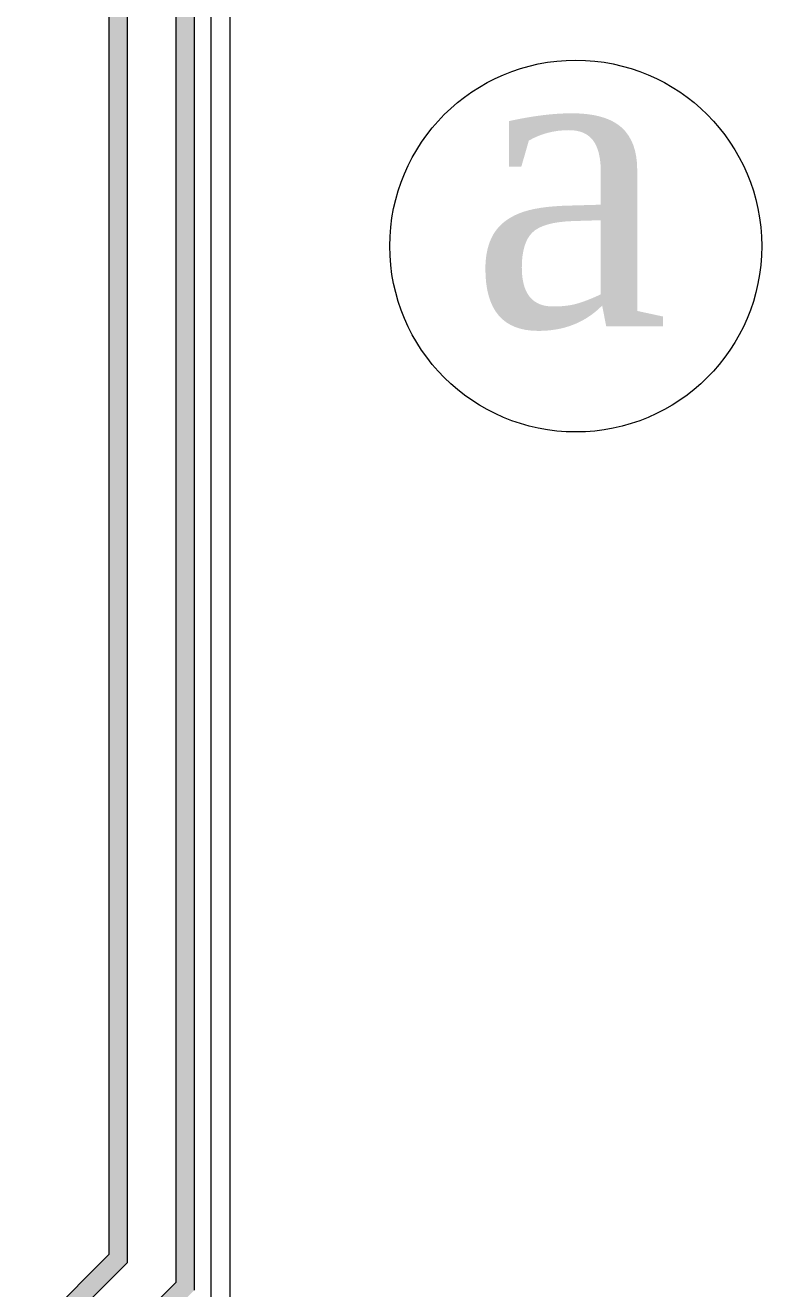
# Model space of a CAD drawing. Extents: x 222 to 1672, y 144 to 807.
# Drawn here: x 468.46 to 488.27, y 392.91 to 426.89 of the extents above; entities that cross this region are included whole.
import ezdxf

# ---------------------------------------------------------------- set-up
doc = ezdxf.new("R2010")
doc.units = 0
doc.header["$LTSCALE"] = 2
doc.header["$MEASUREMENT"] = 0
doc.layers.get('0').update_dxf_attribs({"linetype": 'CONTINUOUS'})
doc.layers.add('DIM', color=7, linetype='CONTINUOUS')
doc.styles.get("Standard").update_dxf_attribs({"font": 'TIMES.TTF'})

msp = doc.modelspace()

# ---------------------------------------------------------------- hatches: boundary and pattern name
at = {"layer": 'DIM', "lineweight": 5}
for points in [[(470.71272, 463.32772), (470.71272, 393.826), (468.46272, 391.576), (468.46272, 390.86889), (471.21272, 393.61889), (471.21272, 463.53483), (468.46272, 466.28483), (468.46272, 465.57772)], [(473.01272, 392.87331), (473.01272, 464.28042), (472.02082, 465.27231), (472.02082, 464.56521), (472.51272, 464.07331), (472.51272, 393.08042), (472.02082, 392.58852), (472.02082, 391.88141)]]:
    msp.add_hatch(color=256, dxfattribs=at).paths.add_polyline_path(points, flags=0)

# ---------------------------------------------------------------- linework, layer by layer
at = {"linetype": 'Continuous', "lineweight": 5}
for p, q in [((473.46272, 380.57686), (473.46272, 476.57686)), ((473.96272, 476.57686), (473.96272, 380.57686)), ((473.01272, 392.87331), (473.01272, 464.28042)), ((472.51272, 464.07331), (472.51272, 393.08041)), ((471.21272, 393.61889), (471.21272, 463.53483)), ((470.71272, 463.32773), (470.71272, 393.826)), ((470.71272, 393.826), (468.46272, 391.576)), ((468.46272, 390.86889), (471.21272, 393.61889)), ((472.51272, 393.08041), (472.02082, 392.58852))]:
    msp.add_line(p, q, dxfattribs=at)
at = {"lineweight": 5}
msp.add_circle((483.26593, 420.952), 5, dxfattribs=at)

# ---------------------------------------------------------------- texts
at = {"linetype": 'Continuous', "lineweight": 5}
msp.add_text('a', height=8, dxfattribs=at).set_placement((480.41056, 418.79034))

doc.saveas('drawing.dxf')
